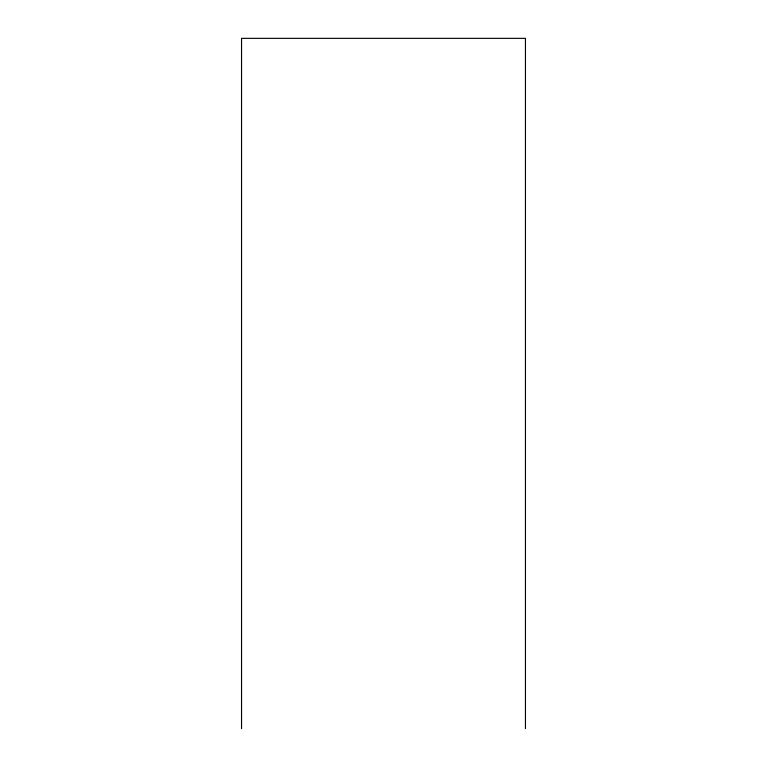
<?xml version="1.0" encoding="UTF-8"?>
<svg xmlns="http://www.w3.org/2000/svg" width="767" height="767" viewBox="0 0 767 767"><rect width="100%" height="100%" fill="white"/><g stroke="black" fill="none" stroke-linecap="round" stroke-linejoin="round"><path stroke-width="1.15" d="M525.453 728.65L525.453 38.35L241.547 38.35L241.547 728.65"/></g></svg>
